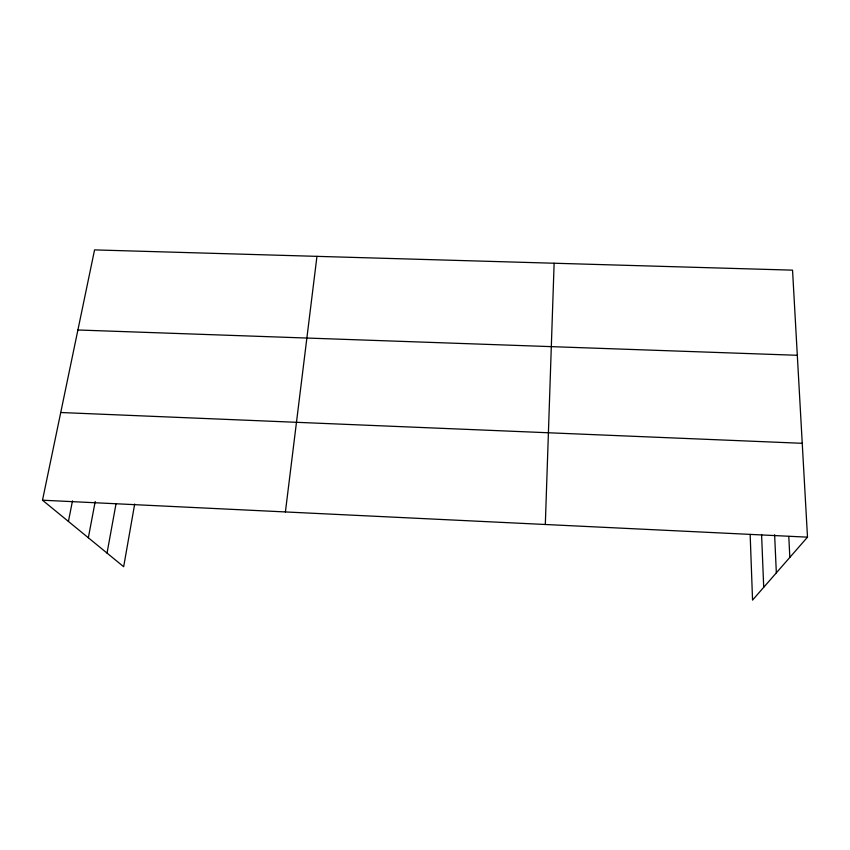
<?xml version="1.0" encoding="UTF-8"?>
<svg xmlns="http://www.w3.org/2000/svg" width="850" height="850" viewBox="0 0 850 850"><rect width="100%" height="100%" fill="white"/><g stroke="black" fill="none" stroke-linecap="round" stroke-linejoin="round"><path stroke-width="1.27" d="M545.317 524.492L554.126 263.234M285.409 511.934L316.954 256.349M134.683 504.039L123.664 566.716L42.5 500.204L94.562 249.9L792.54 270.151L807.5 537.158L752.548 600.1L750.157 534.448M107.036 553.095L115.951 504.188M88.336 537.763L95.211 501.5M68.425 521.454L72.484 500.884M77.902 329.991L797.311 355.289M60.743 412.516L802.241 443.307M42.5 500.204L807.5 537.158M788.789 536.435L789.831 557.398M774.626 534.746L776.337 572.857M761.579 534.459L763.714 587.308"/></g></svg>
